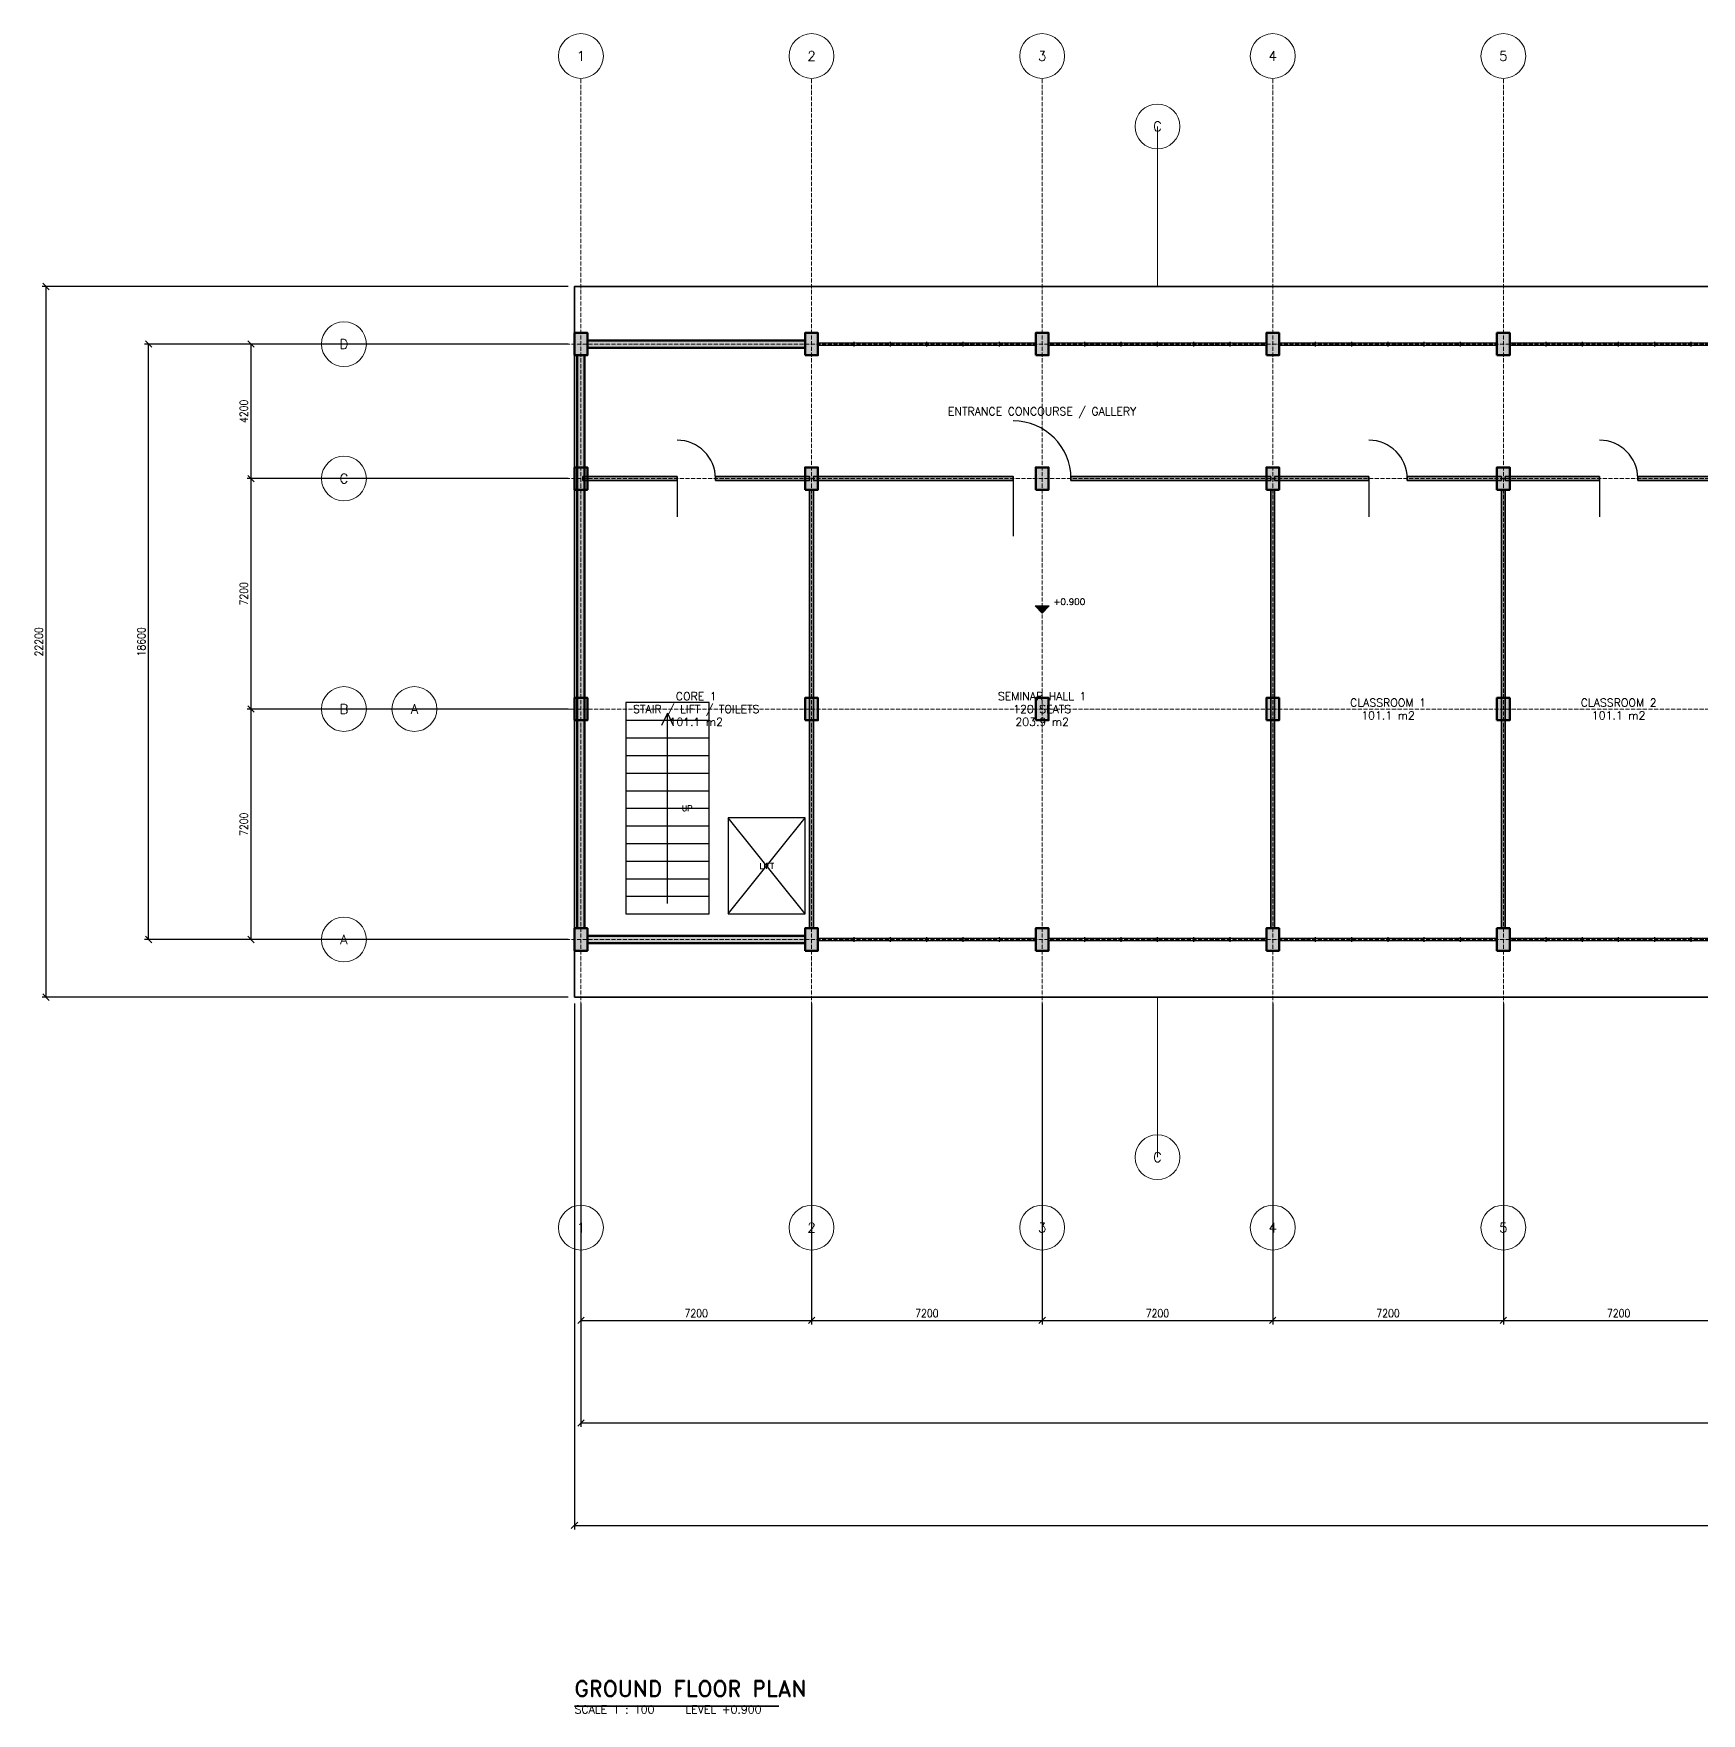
# Model space of a CAD drawing. Header units: millimetres. Extents: x -33945 to 191000, y -348875 to 205218.
# Drawn here: x -17089 to 34984, y -22375 to 30100 of the extents above; entities that cross this region are included whole.
import ezdxf
from ezdxf.enums import TextEntityAlignment as Align

# ---------------------------------------------------------------- set-up
doc = ezdxf.new("R2010")
doc.units = ezdxf.units.MM
doc.header["$LTSCALE"] = 50
doc.linetypes.add('DASHDOT', pattern=[3.556, 2.54, -0.508, 0, -0.508])
for name, color, linetype, lineweight in [('A-ANNO-DIMS', 2, 'Continuous', 13), ('A-ANNO-SYMB', 6, 'Continuous', 18), ('A-ANNO-TEXT', 7, 'Continuous', 18), ('A-ANNO-TITL', 7, 'Continuous', 35), ('A-DOOR', 2, 'Continuous', 25), ('A-FLOR-STRS', 3, 'Continuous', 25), ('A-GLAZ', 4, 'Continuous', 25), ('A-GRID', 8, 'DASHDOT', 13), ('A-GRID-IDEN', 8, 'Continuous', 13), ('A-SLAB-EDGE', 7, 'Continuous', 35), ('A-WALL-EXTR', 7, 'Continuous', 50), ('A-WALL-INTR', 7, 'Continuous', 35), ('A-WALL-PATT', 253, 'Continuous', 9), ('S-COLS', 1, 'Continuous', 50), ('S-COLS-PATT', 254, 'Continuous', 9)]:
    doc.layers.add(name, color=color, linetype=linetype, lineweight=lineweight)
doc.styles.add('AMA-NOTE', font='romans.shx', dxfattribs={"width": 0.85})
doc.styles.add('AMA-TITLE', font='romand.shx', dxfattribs={"width": 0.9})
doc.dimstyles.new('AMA-100', dxfattribs={"dimscale": 100, "dimtxt": 2.5, "dimasz": 2.5, "dimexe": 1.25, "dimexo": 2, "dimgap": 1, "dimtad": 1, "dimdec": 0, "dimtxsty": 'AMA-NOTE', "dimtsz": 1, "dimcen": 2.5, "dimclrd": 8, "dimclre": 8, "dimclrt": 7, "dimazin": 3, "dimtfac": 1, "dimtmove": 0, "dimatfit": 3})

msp = doc.modelspace()

# ---------------------------------------------------------------- hatches: boundary and pattern name
at = {"layer": 'A-ANNO-SYMB'}
msp.add_hatch(color=7, dxfattribs=at).paths.add_polyline_path([(14400, 12000), (14180, 12220), (14620, 12220)])
at = {"layer": 'A-WALL-PATT'}
for points in [[(200, 20285), (7000, 20285), (7000, 20515), (200, 20515)], [(-115, 2150), (115, 2150), (115, 20050), (-115, 20050)], [(60, 16140), (3000, 16140), (3000, 16260), (60, 16260)], [(4200, 16140), (7140, 16140), (7140, 16260), (4200, 16260)], [(7140, 2150), (7260, 2150), (7260, 15850), (7140, 15850)], [(7260, 16140), (13500, 16140), (13500, 16260), (7260, 16260)], [(15300, 16140), (21540, 16140), (21540, 16260), (15300, 16260)], [(21540, 2150), (21660, 2150), (21660, 15850), (21540, 15850)], [(21660, 16140), (24600, 16140), (24600, 16260), (21660, 16260)], [(25800, 16140), (28740, 16140), (28740, 16260), (25800, 16260)], [(28740, 2150), (28860, 2150), (28860, 15850), (28740, 15850)], [(28860, 16140), (31800, 16140), (31800, 16260), (28860, 16260)], [(33000, 16140), (35940, 16140), (35940, 16260), (33000, 16260)], [(200, 1685), (7000, 1685), (7000, 1915), (200, 1915)]]:
    msp.add_hatch(color=7, dxfattribs=at).paths.add_polyline_path(points)
at = {"layer": 'S-COLS-PATT'}
for points in [[(-200, 20050), (200, 20050), (200, 20750), (-200, 20750)], [(7000, 20050), (7400, 20050), (7400, 20750), (7000, 20750)], [(14200, 20050), (14600, 20050), (14600, 20750), (14200, 20750)], [(21400, 20050), (21800, 20050), (21800, 20750), (21400, 20750)], [(28600, 20050), (29000, 20050), (29000, 20750), (28600, 20750)], [(-200, 15850), (200, 15850), (200, 16550), (-200, 16550)], [(7000, 15850), (7400, 15850), (7400, 16550), (7000, 16550)], [(14200, 15850), (14600, 15850), (14600, 16550), (14200, 16550)], [(21400, 15850), (21800, 15850), (21800, 16550), (21400, 16550)], [(28600, 15850), (29000, 15850), (29000, 16550), (28600, 16550)], [(-200, 8650), (200, 8650), (200, 9350), (-200, 9350)], [(7000, 8650), (7400, 8650), (7400, 9350), (7000, 9350)], [(14200, 8650), (14600, 8650), (14600, 9350), (14200, 9350)], [(21400, 8650), (21800, 8650), (21800, 9350), (21400, 9350)], [(28600, 8650), (29000, 8650), (29000, 9350), (28600, 9350)], [(-200, 1450), (200, 1450), (200, 2150), (-200, 2150)], [(7000, 1450), (7400, 1450), (7400, 2150), (7000, 2150)], [(14200, 1450), (14600, 1450), (14600, 2150), (14200, 2150)], [(21400, 1450), (21800, 1450), (21800, 2150), (21400, 2150)], [(28600, 1450), (29000, 1450), (29000, 2150), (28600, 2150)]]:
    msp.add_hatch(color=7, dxfattribs=at).paths.add_polyline_path(points)

# ---------------------------------------------------------------- linework, layer by layer
at = {"layer": 'A-ANNO-SYMB'}
for p, q in [((18000, 22200), (18000, 27200)), ((18000, 22200), (16600, 22200)), ((-200, 9000), (-200, 10400)), ((-5200, 9000), (-200, 9000)), ((18000, 0), (16600, 0)), ((18000, -5000), (18000, 0))]:
    msp.add_line(p, q, dxfattribs=at)
msp.add_lwpolyline([(14400, 12000), (14180, 12220), (14620, 12220)], close=True, dxfattribs=at)
for centre in [(18000, 27200), (-5200, 9000), (18000, -5000)]:
    msp.add_circle(centre, 700, dxfattribs=at)
at = {"layer": 'A-ANNO-TITL'}
msp.add_line((-200, -22150), (6175, -22150), dxfattribs=at)
at = {"layer": 'A-DOOR'}
for p, q in [((3000, 16200), (3000, 15000)), ((13500, 16200), (13500, 14400)), ((24600, 16200), (24600, 15000)), ((31800, 16200), (31800, 15000))]:
    msp.add_line(p, q, dxfattribs=at)
for centre, radius in [((13500, 16200), 1800), ((3000, 16200), 1200), ((24600, 16200), 1200), ((31800, 16200), 1200)]:
    msp.add_arc(centre, radius, 0, 90, dxfattribs=at)
at = {"layer": 'A-FLOR-STRS'}
for p, q in [((1400, 8650), (4000, 8650)), ((2700, 8870), (2520, 8485)), ((2700, 2930), (2700, 8870)), ((2700, 8870), (2880, 8485)), ((1400, 8100), (4000, 8100)), ((1400, 7550), (4000, 7550)), ((1400, 7000), (4000, 7000)), ((1400, 6450), (4000, 6450)), ((1400, 5900), (4000, 5900)), ((1400, 5350), (4000, 5350)), ((4600, 2600), (7000, 5600)), ((7000, 2600), (4600, 5600)), ((1400, 4800), (4000, 4800)), ((1400, 4250), (4000, 4250)), ((1400, 3700), (4000, 3700)), ((1400, 3150), (4000, 3150))]:
    msp.add_line(p, q, dxfattribs=at)
for points in [[(1400, 2600), (4000, 2600), (4000, 9200), (1400, 9200)], [(4600, 2600), (7000, 2600), (7000, 5600), (4600, 5600)]]:
    msp.add_lwpolyline(points, close=True, dxfattribs=at)
at = {"layer": 'A-GLAZ'}
for p, q in [((8533, 20330), (8533, 20470)), ((9667, 20330), (9667, 20470)), ((10800, 20330), (10800, 20470)), ((11933, 20330), (11933, 20470)), ((13067, 20330), (13067, 20470)), ((15733, 20330), (15733, 20470)), ((16867, 20330), (16867, 20470)), ((18000, 20330), (18000, 20470)), ((19133, 20330), (19133, 20470)), ((20267, 20330), (20267, 20470)), ((22933, 20330), (22933, 20470)), ((24067, 20330), (24067, 20470)), ((25200, 20330), (25200, 20470)), ((26333, 20330), (26333, 20470)), ((27467, 20330), (27467, 20470)), ((30133, 20330), (30133, 20470)), ((31267, 20330), (31267, 20470)), ((32400, 20330), (32400, 20470)), ((33533, 20330), (33533, 20470)), ((34667, 20330), (34667, 20470)), ((8533, 1730), (8533, 1870)), ((9667, 1730), (9667, 1870)), ((10800, 1730), (10800, 1870)), ((11933, 1730), (11933, 1870)), ((13067, 1730), (13067, 1870)), ((15733, 1730), (15733, 1870)), ((16867, 1730), (16867, 1870)), ((18000, 1730), (18000, 1870)), ((19133, 1730), (19133, 1870)), ((20267, 1730), (20267, 1870)), ((22933, 1730), (22933, 1870)), ((24067, 1730), (24067, 1870)), ((25200, 1730), (25200, 1870)), ((26333, 1730), (26333, 1870)), ((27467, 1730), (27467, 1870)), ((30133, 1730), (30133, 1870)), ((31267, 1730), (31267, 1870)), ((32400, 1730), (32400, 1870)), ((33533, 1730), (33533, 1870)), ((34667, 1730), (34667, 1870))]:
    msp.add_line(p, q, dxfattribs=at)
for points in [[(7400, 20370), (14200, 20370), (14200, 20430), (7400, 20430)], [(14600, 20370), (21400, 20370), (21400, 20430), (14600, 20430)], [(21800, 20370), (28600, 20370), (28600, 20430), (21800, 20430)], [(29000, 20370), (35800, 20370), (35800, 20430), (29000, 20430)], [(7400, 1770), (14200, 1770), (14200, 1830), (7400, 1830)], [(14600, 1770), (21400, 1770), (21400, 1830), (14600, 1830)], [(21800, 1770), (28600, 1770), (28600, 1830), (21800, 1830)], [(29000, 1770), (35800, 1770), (35800, 1830), (29000, 1830)]]:
    msp.add_lwpolyline(points, close=True, dxfattribs=at)
at = {"layer": 'A-GRID'}
for p, q in [((0, -6500), (0, 28700)), ((7200, -6500), (7200, 28700)), ((14400, -6500), (14400, 28700)), ((21600, -6500), (21600, 28700)), ((28800, -6500), (28800, 28700)), ((-6700, 20400), (100300, 20400)), ((-6700, 16200), (100300, 16200)), ((-6700, 9000), (100300, 9000)), ((-6700, 1800), (100300, 1800))]:
    msp.add_line(p, q, dxfattribs=at)
at = {"layer": 'A-GRID-IDEN'}
for centre in [(0, 29400), (7200, 29400), (14400, 29400), (21600, 29400), (28800, 29400), (-7400, 20400), (-7400, 16200), (-7400, 9000), (-7400, 1800), (0, -7200), (7200, -7200), (14400, -7200), (21600, -7200), (28800, -7200)]:
    msp.add_circle(centre, 700, dxfattribs=at)
at = {"layer": 'A-SLAB-EDGE'}
msp.add_lwpolyline([(-200, 0), (93800, 0), (93800, 22200), (-200, 22200)], close=True, dxfattribs=at)
at = {"layer": 'A-WALL-EXTR'}
for points in [[(200, 20285), (7000, 20285), (7000, 20515), (200, 20515)], [(-115, 2150), (115, 2150), (115, 20050), (-115, 20050)], [(200, 1685), (7000, 1685), (7000, 1915), (200, 1915)]]:
    msp.add_lwpolyline(points, close=True, dxfattribs=at)
at = {"layer": 'A-WALL-INTR'}
for points in [[(60, 16140), (3000, 16140), (3000, 16260), (60, 16260)], [(4200, 16140), (7140, 16140), (7140, 16260), (4200, 16260)], [(7140, 2150), (7260, 2150), (7260, 15850), (7140, 15850)], [(7260, 16140), (13500, 16140), (13500, 16260), (7260, 16260)], [(15300, 16140), (21540, 16140), (21540, 16260), (15300, 16260)], [(21540, 2150), (21660, 2150), (21660, 15850), (21540, 15850)], [(21660, 16140), (24600, 16140), (24600, 16260), (21660, 16260)], [(25800, 16140), (28740, 16140), (28740, 16260), (25800, 16260)], [(28740, 2150), (28860, 2150), (28860, 15850), (28740, 15850)], [(28860, 16140), (31800, 16140), (31800, 16260), (28860, 16260)], [(33000, 16140), (35940, 16140), (35940, 16260), (33000, 16260)]]:
    msp.add_lwpolyline(points, close=True, dxfattribs=at)
at = {"layer": 'S-COLS'}
for points in [[(-200, 20050), (200, 20050), (200, 20750), (-200, 20750)], [(7000, 20050), (7400, 20050), (7400, 20750), (7000, 20750)], [(14200, 20050), (14600, 20050), (14600, 20750), (14200, 20750)], [(21400, 20050), (21800, 20050), (21800, 20750), (21400, 20750)], [(28600, 20050), (29000, 20050), (29000, 20750), (28600, 20750)], [(-200, 15850), (200, 15850), (200, 16550), (-200, 16550)], [(7000, 15850), (7400, 15850), (7400, 16550), (7000, 16550)], [(14200, 15850), (14600, 15850), (14600, 16550), (14200, 16550)], [(21400, 15850), (21800, 15850), (21800, 16550), (21400, 16550)], [(28600, 15850), (29000, 15850), (29000, 16550), (28600, 16550)], [(-200, 8650), (200, 8650), (200, 9350), (-200, 9350)], [(7000, 8650), (7400, 8650), (7400, 9350), (7000, 9350)], [(14200, 8650), (14600, 8650), (14600, 9350), (14200, 9350)], [(21400, 8650), (21800, 8650), (21800, 9350), (21400, 9350)], [(28600, 8650), (29000, 8650), (29000, 9350), (28600, 9350)], [(-200, 1450), (200, 1450), (200, 2150), (-200, 2150)], [(7000, 1450), (7400, 1450), (7400, 2150), (7000, 2150)], [(14200, 1450), (14600, 1450), (14600, 2150), (14200, 2150)], [(21400, 1450), (21800, 1450), (21800, 2150), (21400, 2150)], [(28600, 1450), (29000, 1450), (29000, 2150), (28600, 2150)]]:
    msp.add_lwpolyline(points, close=True, dxfattribs=at)

# ---------------------------------------------------------------- texts
at = {"layer": 'A-ANNO-SYMB', "style": 'AMA-TITLE'}
for s, p in [('C', (18000, 27200)), ('A', (-5200, 9000)), ('C', (18000, -5000))]:
    msp.add_text(s, height=300, dxfattribs=at).set_placement(p, align=Align.MIDDLE_CENTER)
at = {"layer": 'A-ANNO-SYMB', "style": 'AMA-NOTE'}
msp.add_text('+0.900', height=200, dxfattribs=at).set_placement((14750, 12352), align=Align.MIDDLE_LEFT)
at = {"layer": 'A-ANNO-TEXT', "style": 'AMA-NOTE'}
for s, height, p in [('ENTRANCE CONCOURSE / GALLERY', 250, (14400, 18300)), ('CORE 1', 250, (3600, 9400)), ('SEMINAR HALL 1', 250, (14400, 9400)), ('STAIR / LIFT / TOILETS', 250, (3600, 9000)), ('120 SEATS', 250, (14400, 9000)), ('CLASSROOM 1', 250, (25200, 9200)), ('101.1 m2', 250, (25200, 8800)), ('CLASSROOM 2', 250, (32400, 9200)), ('101.1 m2', 250, (32400, 8800)), ('101.1 m2', 250, (3600, 8600)), ('203.9 m2', 250, (14400, 8600)), ('LIFT', 180, (5800, 4100))]:
    msp.add_text(s, height=height, dxfattribs=at).set_placement(p, align=Align.MIDDLE_CENTER)
msp.add_text('UP', height=180, dxfattribs=at).set_placement((3150, 5900), align=Align.MIDDLE_LEFT)
at = {"layer": 'A-ANNO-TITL'}
for s, height, style, p in [('GROUND FLOOR PLAN', 500, 'AMA-TITLE', (-200, -22000)), ('SCALE 1 : 100    LEVEL +0.900', 250, 'AMA-NOTE', (-200, -22450))]:
    msp.add_text(s, height=height, dxfattribs=dict(at, style=style)).set_placement(p, align=Align.BOTTOM_LEFT)
at = {"layer": 'A-GRID-IDEN', "style": 'AMA-TITLE'}
for s, p in [('1', (0, 29400)), ('2', (7200, 29400)), ('3', (14400, 29400)), ('4', (21600, 29400)), ('5', (28800, 29400)), ('D', (-7400, 20400)), ('C', (-7400, 16200)), ('B', (-7400, 9000)), ('A', (-7400, 1800)), ('1', (0, -7200)), ('2', (7200, -7200)), ('3', (14400, -7200)), ('4', (21600, -7200)), ('5', (28800, -7200))]:
    msp.add_text(s, height=300, dxfattribs=at).set_placement(p, align=Align.MIDDLE_CENTER)

# ---------------------------------------------------------------- dimensions: what is measured, and where the dimension line sits
at = {"layer": 'A-ANNO-DIMS'}
for base, p1, p2 in [((-16700, 0), (-200, 0), (-200, 22200)), ((-13500, 1800), (-200, 1800), (-200, 20400)), ((-10300, 16200), (-200, 16200), (-200, 20400)), ((-10300, 9000), (-200, 9000), (-200, 16200)), ((-10300, 1800), (-200, 1800), (-200, 9000))]:
    msp.add_linear_dim(base=base, p1=p1, p2=p2, angle=90, dimstyle='AMA-100', dxfattribs=at).render()
for base, p1, p2 in [((-200, -16500), (-200, 0), (93800, 0)), ((0, -10100), (0, 0), (7200, 0)), ((0, -13300), (0, 0), (93600, 0)), ((7200, -10100), (7200, 0), (14400, 0)), ((14400, -10100), (14400, 0), (21600, 0)), ((21600, -10100), (21600, 0), (28800, 0)), ((28800, -10100), (28800, 0), (36000, 0))]:
    msp.add_linear_dim(base=base, p1=p1, p2=p2, dimstyle='AMA-100', dxfattribs=at).render()

doc.saveas('drawing.dxf')
